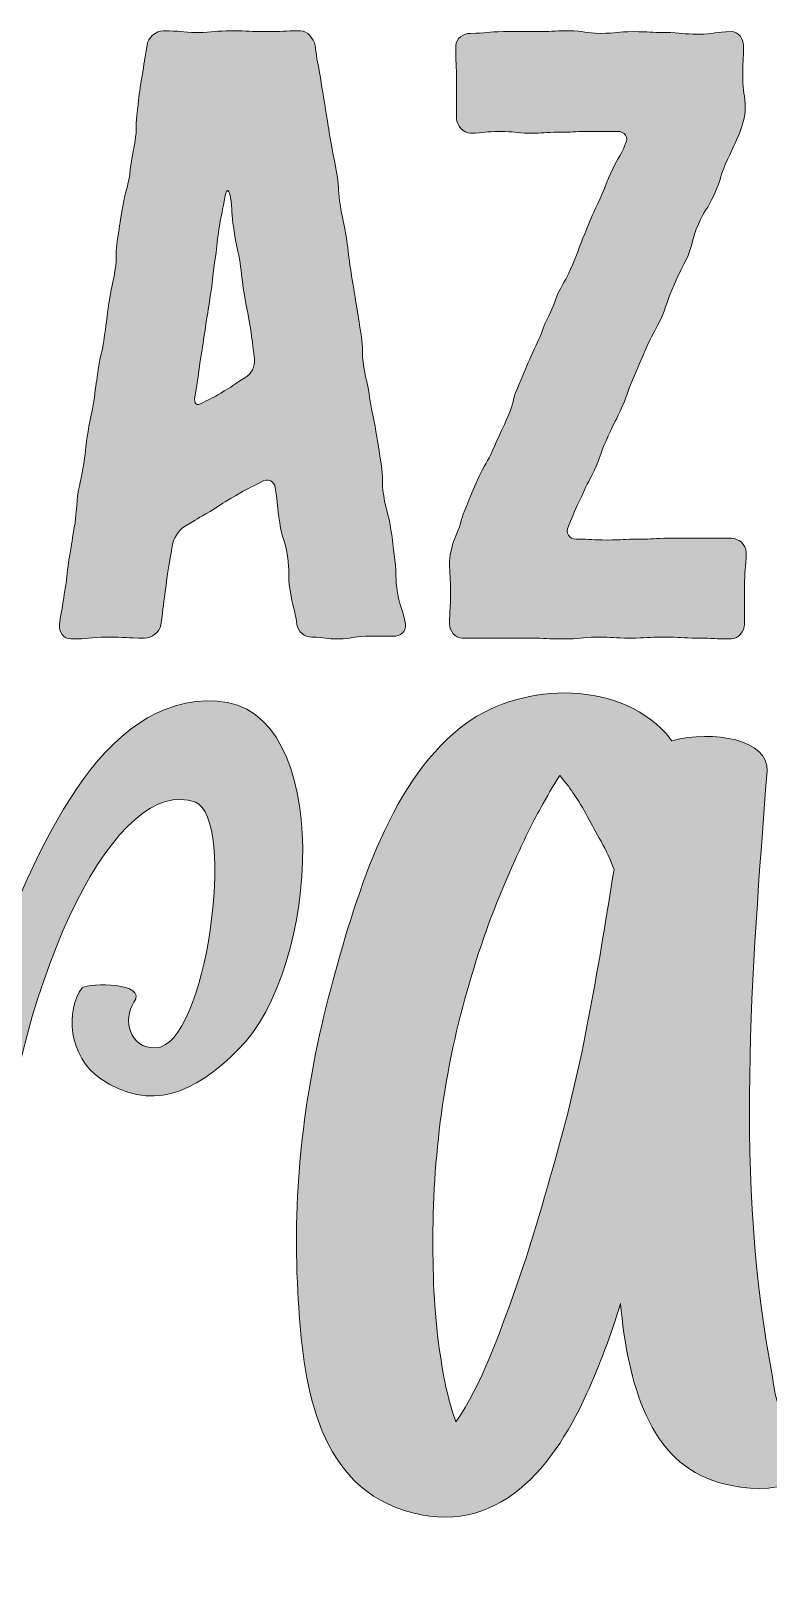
# Model space of a CAD drawing. Header units: inches. Extents: x 97 to 983, y -1009 to -72.
# Drawn here: x 358.2 to 571.9, y -517.8 to -72.4 of the extents above; entities that cross this region are included whole.
import ezdxf

# ---------------------------------------------------------------- set-up
doc = ezdxf.new("R2010")
doc.units = ezdxf.units.IN
doc.header["$MEASUREMENT"] = 0
doc.layers.add('Layer 1', color=7, linetype='Continuous')

# ---------------------------------------------------------------- blocks, each defined once
blk = doc.blocks.new('block 2')
at = {"layer": 'Layer 1', "true_color": 0xffffff}
h = blk.add_hatch(color=7, dxfattribs=at)
h.dxf.hatch_style = 2
edge = h.paths.add_edge_path()
edge.add_spline(control_points=[(369.83, -248.51), (375.1, -248.51), (375.1, -248), (380.38, -248), (385.9, -248), (385.9, -248.26), (391.18, -248.26), (393.19, -248.26), (395.7, -246.5), (395.95, -244.49), (396.7, -238.71), (396.7, -238.71), (397.46, -232.94), (398.21, -227.41), (398.21, -227.41), (399.22, -221.63), (399.47, -219.62), (400.97, -217.11), (402.98, -215.86), (406.5, -213.85), (406.5, -213.6), (410.27, -211.59), (414.03, -209.33), (413.78, -209.07), (417.55, -207.07), (421.32, -204.8), (421.32, -205.06), (425.09, -203.05), (426.85, -201.79), (428.85, -202.8), (429.1, -204.8), (429.86, -209.83), (429.61, -209.83), (430.36, -214.85), (431.12, -219.62), (431.87, -219.62), (432.62, -224.4), (433.37, -229.42), (432.62, -229.67), (433.37, -234.44), (434.13, -239.47), (434.63, -239.47), (435.38, -244.24), (435.64, -246.5), (437.64, -248), (439.65, -248), (443.67, -248), (443.67, -248.51), (447.44, -248.51), (451.46, -248.51), (451.46, -247.75), (455.23, -247.75), (459.25, -247.75), (459.25, -247.75), (463.26, -247.75), (465.27, -247.75), (467.03, -246.5), (466.78, -244.24), (466.03, -239.72), (465.27, -239.72), (464.52, -235.2), (463.77, -230.42), (464.27, -230.42), (463.77, -225.65), (463.01, -220.88), (463.26, -220.88), (462.51, -216.36), (461.76, -211.59), (461.25, -211.84), (460.5, -207.07), (459.75, -202.54), (460.5, -202.29), (459.75, -197.77), (458.99, -193), (458.99, -193), (458.24, -188.48), (457.49, -183.71), (457.23, -183.71), (456.48, -179.19), (455.98, -174.41), (455.48, -174.41), (454.73, -169.89), (453.97, -165.12), (454.73, -165.12), (453.97, -160.35), (453.22, -155.83), (453.22, -155.83), (452.46, -151.05), (451.71, -146.53), (451.71, -146.53), (450.96, -141.76), (450.2, -137.24), (450.45, -137.24), (449.7, -132.47), (448.95, -127.95), (448.7, -127.95), (447.94, -123.18), (447.19, -118.65), (447.69, -118.65), (446.94, -113.88), (446.18, -109.11), (445.93, -109.36), (445.18, -104.59), (444.43, -100.07), (444.43, -100.07), (443.67, -95.3), (442.92, -90.78), (442.92, -90.78), (442.17, -86), (441.41, -81.48), (441.16, -81.48), (440.66, -76.71), (440.16, -74.7), (438.4, -72.44), (436.39, -72.44), (431.37, -72.44), (431.37, -72.69), (426.34, -72.69), (421.57, -72.69), (421.57, -72.44), (416.55, -72.44), (411.52, -72.44), (411.52, -72.94), (406.5, -72.94), (401.73, -72.94), (401.73, -72.44), (396.7, -72.44), (394.44, -72.44), (392.18, -74.45), (391.93, -76.71), (391.18, -81.23), (391.18, -81.23), (390.43, -86), (389.67, -90.78), (389.67, -90.78), (389.17, -95.3), (388.42, -100.07), (389.17, -100.07), (388.42, -104.84), (387.66, -109.36), (387.41, -109.36), (386.91, -114.13), (386.15, -118.65), (385.65, -118.65), (384.9, -123.18), (384.15, -127.95), (384.15, -127.95), (383.39, -132.72), (382.64, -137.24), (383.39, -137.24), (382.64, -142.01), (381.88, -146.53), (381.63, -146.53), (380.88, -151.31), (380.13, -155.83), (380.38, -155.83), (379.63, -160.6), (379.12, -165.37), (378.62, -165.12), (377.87, -169.89), (377.36, -174.41), (377.11, -174.41), (376.61, -179.19), (375.86, -183.71), (375.61, -183.71), (374.85, -188.48), (374.1, -193), (374.35, -193), (373.6, -197.77), (372.84, -202.29), (372.59, -202.29), (371.84, -207.07), (371.34, -211.59), (371.59, -211.84), (370.83, -216.36), (370.08, -221.13), (370.08, -221.13), (369.33, -225.65), (368.57, -230.42), (368.83, -230.42), (368.07, -234.95), (367.32, -239.72), (367.32, -239.72), (366.56, -244.24), (366.31, -246.5), (367.82, -248.51), (369.83, -248.51)], knot_values=[0, 0, 0, 0, 1, 1, 1, 2, 2, 2, 3, 3, 3, 4, 4, 4, 5, 5, 5, 6, 6, 6, 7, 7, 7, 8, 8, 8, 9, 9, 9, 10, 10, 10, 11, 11, 11, 12, 12, 12, 13, 13, 13, 14, 14, 14, 15, 15, 15, 16, 16, 16, 17, 17, 17, 18, 18, 18, 19, 19, 19, 20, 20, 20, 21, 21, 21, 22, 22, 22, 23, 23, 23, 24, 24, 24, 25, 25, 25, 26, 26, 26, 27, 27, 27, 28, 28, 28, 29, 29, 29, 30, 30, 30, 31, 31, 31, 32, 32, 32, 33, 33, 33, 34, 34, 34, 35, 35, 35, 36, 36, 36, 37, 37, 37, 38, 38, 38, 39, 39, 39, 40, 40, 40, 41, 41, 41, 42, 42, 42, 43, 43, 43, 44, 44, 44, 45, 45, 45, 46, 46, 46, 47, 47, 47, 48, 48, 48, 49, 49, 49, 50, 50, 50, 51, 51, 51, 52, 52, 52, 53, 53, 53, 54, 54, 54, 55, 55, 55, 56, 56, 56, 57, 57, 57, 58, 58, 58, 59, 59, 59, 60, 60, 60, 61, 61, 61, 62, 62, 62, 62], degree=3, periodic=1)
edge = h.paths.add_edge_path()
edge.add_spline(control_points=[(405.75, -178.43), (406.75, -173.66), (406.5, -173.66), (407.25, -168.64), (408.01, -163.86), (408.01, -163.86), (408.76, -159.09), (409.51, -154.07), (409.51, -154.07), (410.27, -149.3), (411.02, -144.52), (410.77, -144.52), (411.52, -139.5), (412.28, -134.73), (412.03, -134.73), (412.78, -129.96), (413.53, -124.93), (413.78, -124.93), (414.54, -120.16), (415.04, -118.15), (415.54, -118.15), (416.04, -120.16), (416.8, -124.93), (416.3, -124.93), (417.05, -129.71), (417.55, -134.48), (418.05, -134.48), (418.81, -139), (419.56, -143.77), (419.31, -143.77), (420.06, -148.54), (420.82, -153.32), (421.07, -153.32), (421.82, -158.09), (422.58, -162.86), (422.32, -162.86), (423.08, -167.38), (423.33, -169.64), (422.07, -171.9), (420.31, -172.91), (417.3, -174.66), (417.55, -174.92), (414.29, -176.67), (411.27, -178.68), (411.27, -178.43), (408.01, -180.19), (406.25, -181.19), (405.49, -180.44), (405.75, -178.43)], knot_values=[0, 0, 0, 0, 1, 1, 1, 2, 2, 2, 3, 3, 3, 4, 4, 4, 5, 5, 5, 6, 6, 6, 7, 7, 7, 8, 8, 8, 9, 9, 9, 10, 10, 10, 11, 11, 11, 12, 12, 12, 13, 13, 13, 14, 14, 14, 15, 15, 15, 16, 16, 16, 16], degree=3, periodic=1)
h = blk.add_hatch(color=7, dxfattribs=at)
h.dxf.hatch_style = 2
edge = h.paths.add_edge_path()
edge.add_spline(control_points=[(483.36, -248.26), (488.13, -248.26), (488.13, -248.26), (493.15, -248.26), (497.93, -248.26), (497.93, -248.26), (502.7, -248.26), (507.72, -248.26), (507.72, -248.51), (512.49, -248.51), (517.52, -248.51), (517.52, -248), (522.29, -248), (527.06, -248), (527.06, -248.26), (531.84, -248.26), (536.86, -248.26), (536.86, -248), (541.63, -248), (546.65, -248), (546.65, -248.26), (551.43, -248.26), (556.2, -248.26), (556.2, -248.51), (561.22, -248.51), (563.23, -248.51), (564.99, -246.25), (564.99, -244.24), (564.99, -238.96), (564.99, -238.96), (564.99, -233.69), (564.99, -228.41), (565.49, -228.41), (565.49, -223.39), (565.49, -221.13), (563.23, -219.37), (561.22, -219.37), (556.7, -219.37), (556.7, -219.37), (552.18, -219.37), (547.66, -219.37), (547.66, -219.37), (543.14, -219.37), (538.62, -219.37), (538.62, -219.62), (534.35, -219.62), (529.82, -219.62), (529.82, -219.87), (525.3, -219.87), (520.78, -219.87), (520.78, -219.62), (516.26, -219.62), (514.25, -219.62), (513, -217.86), (514, -215.86), (515.76, -211.59), (515.76, -211.59), (517.77, -207.32), (519.78, -202.8), (520.03, -203.05), (522.04, -198.52), (523.8, -194.26), (523.55, -194), (525.55, -189.73), (527.31, -185.47), (527.82, -185.47), (529.57, -181.19), (531.58, -176.92), (531.08, -176.67), (533.09, -172.4), (534.85, -167.88), (535.1, -167.88), (536.86, -163.61), (538.87, -159.34), (539.12, -159.34), (541.13, -155.07), (542.89, -150.55), (542.64, -150.55), (544.64, -146.03), (546.4, -141.76), (546.65, -141.76), (548.66, -137.49), (550.42, -133.22), (549.67, -132.72), (551.68, -128.45), (553.43, -124.18), (554.19, -124.43), (556.2, -119.91), (558.21, -115.64), (557.7, -115.39), (559.46, -111.12), (561.47, -106.85), (561.47, -106.85), (563.48, -102.33), (564.23, -100.57), (565.24, -97.05), (565.24, -95.05), (565.24, -90.52), (564.49, -90.52), (564.49, -86), (564.49, -81.23), (564.74, -81.23), (564.74, -76.71), (564.74, -74.7), (563.23, -72.69), (561.22, -72.69), (556.45, -72.69), (556.45, -73.44), (551.68, -73.44), (546.91, -73.44), (546.91, -72.94), (542.13, -72.94), (537.61, -72.94), (537.61, -72.69), (532.84, -72.69), (528.07, -72.69), (528.07, -73.19), (523.3, -73.19), (518.77, -73.19), (518.77, -72.44), (514, -72.44), (509.23, -72.44), (509.23, -72.69), (504.46, -72.69), (499.94, -72.69), (499.94, -72.69), (495.16, -72.69), (490.39, -72.69), (490.39, -73.19), (485.62, -73.19), (483.61, -73.19), (481.35, -74.7), (481.35, -76.71), (481.35, -81.98), (481.6, -81.98), (481.6, -87.26), (481.6, -92.53), (481.6, -92.53), (481.6, -97.81), (481.6, -99.82), (483.61, -102.08), (485.62, -102.08), (489.89, -102.08), (489.89, -101.57), (494.16, -101.57), (498.43, -101.57), (498.43, -102.08), (502.7, -102.08), (506.97, -102.08), (506.97, -101.83), (511.24, -101.83), (515.26, -101.83), (515.26, -101.57), (519.53, -101.57), (523.8, -101.57), (523.8, -101.57), (528.07, -101.57), (530.33, -101.57), (531.58, -103.33), (530.58, -105.09), (528.82, -109.61), (528.07, -109.36), (526.31, -113.63), (524.3, -118.15), (524.55, -118.15), (522.54, -122.42), (520.53, -126.69), (520.53, -126.69), (518.77, -131.21), (516.76, -135.48), (517.27, -135.73), (515.26, -140), (513.5, -144.52), (513, -144.27), (510.99, -148.54), (509.23, -153.06), (509.23, -153.06), (507.22, -157.33), (505.46, -161.86), (505.46, -161.6), (503.45, -166.13), (501.44, -170.39), (501.69, -170.39), (499.69, -174.92), (497.68, -179.19), (498.43, -179.44), (496.67, -183.71), (494.66, -188.23), (494.66, -188.23), (492.65, -192.5), (490.89, -197.02), (490.39, -196.77), (488.38, -201.04), (486.37, -205.31), (486.37, -205.31), (484.62, -209.83), (482.61, -214.1), (483.36, -214.35), (481.35, -218.62), (480.6, -220.63), (479.59, -223.89), (479.59, -225.9), (479.59, -230.42), (479.84, -230.42), (479.84, -235.2), (479.84, -239.72), (479.59, -239.72), (479.59, -244.24), (479.59, -246.25), (481.1, -248.26), (483.36, -248.26)], knot_values=[0, 0, 0, 0, 1, 1, 1, 2, 2, 2, 3, 3, 3, 4, 4, 4, 5, 5, 5, 6, 6, 6, 7, 7, 7, 8, 8, 8, 9, 9, 9, 10, 10, 10, 11, 11, 11, 12, 12, 12, 13, 13, 13, 14, 14, 14, 15, 15, 15, 16, 16, 16, 17, 17, 17, 18, 18, 18, 19, 19, 19, 20, 20, 20, 21, 21, 21, 22, 22, 22, 23, 23, 23, 24, 24, 24, 25, 25, 25, 26, 26, 26, 27, 27, 27, 28, 28, 28, 29, 29, 29, 30, 30, 30, 31, 31, 31, 32, 32, 32, 33, 33, 33, 34, 34, 34, 35, 35, 35, 36, 36, 36, 37, 37, 37, 38, 38, 38, 39, 39, 39, 40, 40, 40, 41, 41, 41, 42, 42, 42, 43, 43, 43, 44, 44, 44, 45, 45, 45, 46, 46, 46, 47, 47, 47, 48, 48, 48, 49, 49, 49, 50, 50, 50, 51, 51, 51, 52, 52, 52, 53, 53, 53, 54, 54, 54, 55, 55, 55, 56, 56, 56, 57, 57, 57, 58, 58, 58, 59, 59, 59, 60, 60, 60, 61, 61, 61, 62, 62, 62, 63, 63, 63, 64, 64, 64, 65, 65, 65, 66, 66, 66, 67, 67, 67, 68, 68, 68, 69, 69, 69, 70, 70, 70, 70], degree=3, periodic=1)
h = blk.add_hatch(color=7, dxfattribs=at)
h.dxf.hatch_style = 2
edge = h.paths.add_edge_path()
edge.add_spline(control_points=[(435.63, -437.55), (436.88, -460.14), (439.6, -490.26), (463.86, -499.88), (491.47, -510.54), (509.03, -489.84), (519.28, -467.04), (523.05, -458.68), (526.39, -449.89), (529.11, -440.9), (531.2, -463.7), (537.27, -487.12), (557.76, -492.77), (591.43, -501.97), (602.52, -471.02), (611.51, -445.71), (612.16, -443.9), (612.73, -442.06), (613.35, -440.24), (616.14, -460.07), (623.2, -479.35), (638.06, -493.39), (654.17, -508.87), (683.24, -512.22), (704.78, -508.03), (730.21, -503.07), (751.83, -476.22), (765.88, -436.87), (767.56, -444.71), (769.9, -452.28), (773.16, -459.3), (785.5, -485.66), (811.85, -498.2), (840.08, -496.11), (869.99, -494.02), (895.5, -466.41), (912.44, -430.65), (925.83, -402.84), (937.96, -369.59), (943.19, -347.21), (945.07, -339.05), (934.4, -338.42), (932.94, -347), (928.96, -368.96), (910.35, -410.78), (904.71, -420.2), (891.53, -441.74), (871.24, -473.94), (844.26, -472.9), (813.31, -471.64), (803.69, -441.53), (801.6, -410.99), (803.28, -411.2), (804.95, -411.62), (806.62, -411.62), (831.09, -413.71), (848.87, -396.77), (860.58, -377.11), (878.98, -346.16), (909.93, -247.87), (845.52, -248.08), (788.43, -248.29), (765.42, -327.97), (762.91, -372.93), (762.33, -382.54), (761.97, -392.74), (762.22, -403.05), (724.97, -514.03), (673.33, -482.24), (665.25, -472.69), (653.12, -458.26), (651.87, -443.83), (651.03, -425.63), (649.15, -388.41), (653.96, -348.46), (669.43, -314.37), (672.78, -306.64), (676.55, -298.69), (681.56, -292), (688.47, -282.79), (688.47, -287.6), (692.02, -297.22), (699.55, -318.14), (694.74, -337.8), (695.16, -358.92), (695.16, -371.68), (728.41, -363.1), (730.29, -353.48), (732.59, -340.72), (738.45, -300.57), (723.6, -279.66), (710.43, -261.25), (682.82, -258.53), (663.79, -268.78), (639.11, -281.96), (627.82, -314.58), (621.12, -339.68), (616.14, -358.72), (613.16, -378.49), (612.15, -398.25), (609.29, -407.08), (606.05, -415.8), (602.31, -424.38), (596.87, -436.93), (590.81, -449.06), (583.07, -460.35), (580.77, -464.11), (578.05, -467.67), (575.12, -471.23), (574.28, -468.51), (573.45, -465.58), (573.24, -462.65), (561.94, -405.14), (567.17, -344.91), (571.56, -286.77), (572.19, -277.57), (555.88, -274.85), (543.96, -277.98), (543.33, -277.15), (542.91, -276.52), (542.29, -275.89), (527.65, -259.79), (498.79, -261.25), (482.68, -274.22), (461.56, -290.95), (451.94, -324.83), (445.25, -349.51), (437.51, -378.37), (433.95, -407.86), (435.63, -437.55)], knot_values=[0, 0, 0, 0, 1, 1, 1, 2, 2, 2, 3, 3, 3, 4, 4, 4, 5, 5, 5, 6, 6, 6, 7, 7, 7, 8, 8, 8, 9, 9, 9, 10, 10, 10, 11, 11, 11, 12, 12, 12, 13, 13, 13, 14, 14, 14, 15, 15, 15, 16, 16, 16, 17, 17, 17, 18, 18, 18, 19, 19, 19, 20, 20, 20, 21, 21, 21, 22, 22, 22, 23, 23, 23, 24, 24, 24, 25, 25, 25, 26, 26, 26, 27, 27, 27, 28, 28, 28, 29, 29, 29, 30, 30, 30, 31, 31, 31, 32, 32, 32, 33, 33, 33, 34, 34, 34, 35, 35, 35, 36, 36, 36, 37, 37, 37, 38, 38, 38, 39, 39, 39, 40, 40, 40, 41, 41, 41, 42, 42, 42, 43, 43, 43, 43], degree=3, periodic=1)
edge = h.paths.add_edge_path()
edge.add_spline(control_points=[(803.69, -353.9), (809.55, -294.3), (837.78, -257.7), (850.33, -265.02), (860.37, -270.66), (860.58, -290.32), (860.37, -299.94), (859.95, -325.04), (852.21, -350.14), (839.87, -372.1), (833.39, -383.39), (820.63, -405.35), (803.9, -396.98), (802.86, -396.56), (802.02, -395.94), (801.18, -395.31), (801.18, -378.37), (802.86, -362.89), (803.69, -353.9)], knot_values=[0, 0, 0, 0, 1, 1, 1, 2, 2, 2, 3, 3, 3, 4, 4, 4, 5, 5, 5, 6, 6, 6, 6], degree=3, periodic=1)
edge = h.paths.add_edge_path()
edge.add_spline(control_points=[(486.03, -345.74), (489.37, -334.45), (493.56, -323.37), (498.58, -312.49), (500.88, -307.26), (503.39, -302.04), (506.11, -297.22), (507.78, -294.3), (509.45, -291.16), (511.54, -288.02), (512.8, -289.7), (514.26, -291.37), (515.31, -293.04), (518.45, -297.43), (520.75, -302.45), (523.46, -307.05), (524.93, -309.77), (526.18, -312.49), (527.23, -315.21), (522.84, -342.19), (518.65, -369.38), (511.13, -395.73), (506.94, -410.99), (502.55, -426.26), (497.11, -441.11), (494.81, -447.17), (488.75, -464.95), (481.43, -475.2), (478.92, -468.51), (477.45, -459.93), (477.04, -456.59), (475.15, -445.29), (474.74, -433.58), (474.74, -422.08), (474.74, -396.35), (478.5, -370.42), (486.03, -345.74)], knot_values=[0, 0, 0, 0, 1, 1, 1, 2, 2, 2, 3, 3, 3, 4, 4, 4, 5, 5, 5, 6, 6, 6, 7, 7, 7, 8, 8, 8, 9, 9, 9, 10, 10, 10, 11, 11, 11, 12, 12, 12, 12], degree=3, periodic=1)
h = blk.add_hatch(color=7, dxfattribs=at)
h.dxf.hatch_style = 2
edge = h.paths.add_edge_path()
edge.add_spline(control_points=[(156.65, -281.96), (140.96, -299.53), (135.94, -327.97), (131.34, -350.34), (126.12, -377.95), (124.44, -406.18), (126.95, -434.21), (128.63, -453.66), (133.02, -473.94), (154.35, -480.01), (173.8, -485.45), (191.99, -477.5), (201.61, -460.35), (209.14, -446.97), (214.79, -432.33), (219.6, -417.48), (219.39, -430.23), (219.18, -442.99), (218.97, -455.75), (218.55, -470.6), (218.34, -485.45), (218.13, -500.5), (215.63, -503.43), (213.12, -506.36), (210.61, -509.29), (190.95, -532.08), (171.5, -554.67), (154.56, -579.35), (138.87, -602.14), (123.81, -628.49), (124.86, -657.15), (125.49, -678.48), (137.2, -700.23), (156.65, -710.48), (177.77, -721.56), (207.26, -711.73), (222.53, -695), (241.35, -674.3), (247, -643.34), (250.55, -616.36), (254.73, -583.53), (255.57, -550.07), (257.03, -517.03), (257.45, -501.97), (257.87, -486.91), (258.29, -471.85), (277.66, -446.21), (291.93, -423.82), (302.3, -404.63), (302.94, -438.13), (304.48, -471.55), (306.18, -505.1), (306.8, -519.12), (344.03, -524.35), (344.45, -510.12), (344.45, -508.24), (344.66, -506.15), (344.66, -504.27), (344.66, -504.27), (344.87, -504.27), (344.87, -504.27), (344.87, -503.22), (344.66, -501.76), (344.66, -500.5), (344.87, -471.43), (343.4, -439.23), (348.42, -411.41), (355.32, -342.82), (383.56, -287.6), (405.93, -295.76), (417.85, -300.15), (409.28, -366.45), (394.43, -366.87), (386.9, -367.08), (384.81, -358.71), (388.16, -353.69), (392.13, -347.84), (375.4, -348.04), (373.1, -349.51), (368.29, -355.78), (369.13, -369.59), (378.54, -375.86), (392.76, -385.48), (405.51, -380.25), (418.27, -367.49), (442.32, -343.86), (446.3, -268.36), (412.21, -266.48), (378.33, -264.6), (359.92, -309.35), (345.7, -345.95), (344.03, -350.14), (342.57, -354.11), (341.1, -358.29), (341.31, -347.21), (341.73, -335.91), (342.15, -325.04), (343.19, -305.8), (342.99, -289.7), (347.17, -268.15), (349.89, -254.77), (319.77, -255.19), (313.91, -265.02), (307.22, -276.52), (304.71, -300.57), (303.67, -319.18), (302.41, -339.68), (301.99, -360.59), (301.99, -381.09), (302, -381.75), (302.01, -382.41), (302.01, -383.07), (293.38, -400.41), (283.76, -416.72), (273.14, -433.16), (268.75, -440.06), (263.93, -446.76), (258.92, -453.24), (260.38, -395.73), (260.8, -338.21), (260.8, -280.91), (260.8, -268.99), (232.36, -267.53), (223.99, -276.31), (220.02, -272.55), (215, -269.41), (208.1, -267.53), (190.11, -262.51), (169.41, -267.95), (156.65, -281.96)], knot_values=[0, 0, 0, 0, 1, 1, 1, 2, 2, 2, 3, 3, 3, 4, 4, 4, 5, 5, 5, 6, 6, 6, 7, 7, 7, 8, 8, 8, 9, 9, 9, 10, 10, 10, 11, 11, 11, 12, 12, 12, 13, 13, 13, 14, 14, 14, 15, 15, 15, 16, 16, 16, 17, 17, 17, 18, 18, 18, 19, 19, 19, 20, 20, 20, 21, 21, 21, 22, 22, 22, 23, 23, 23, 24, 24, 24, 25, 25, 25, 26, 26, 26, 27, 27, 27, 28, 28, 28, 29, 29, 29, 30, 30, 30, 31, 31, 31, 32, 32, 32, 33, 33, 33, 34, 34, 34, 35, 35, 35, 36, 36, 36, 37, 37, 37, 38, 38, 38, 39, 39, 39, 40, 40, 40, 41, 41, 41, 42, 42, 42, 43, 43, 43, 43], degree=3, periodic=1)
edge = h.paths.add_edge_path()
edge.add_spline(control_points=[(208.93, -629.54), (205.59, -648.15), (198.06, -689.35), (174.84, -694.58), (160.41, -697.72), (151.21, -679.52), (148.49, -667.81), (145.15, -653.8), (147.03, -638.74), (151.21, -625.15), (163.55, -585.62), (190.74, -553.21), (217.72, -521.63), (216.88, -557.81), (214.79, -594.2), (208.93, -629.54)], knot_values=[0, 0, 0, 0, 1, 1, 1, 2, 2, 2, 3, 3, 3, 4, 4, 4, 5, 5, 5, 5], degree=3, periodic=1)
edge = h.paths.add_edge_path()
edge.add_spline(control_points=[(217.93, -321.07), (214.79, -332.36), (214.37, -344.49), (212.28, -355.78), (209.14, -372.72), (194.08, -453.24), (169.41, -463.49), (164.18, -464.11), (161.25, -444.87), (160.83, -442.57), (156.02, -411.2), (158.53, -377.53), (165.02, -346.58), (168.36, -330.48), (172.54, -311.86), (180.91, -297.22), (196.38, -270.46), (212.28, -300.99), (215.83, -318.35), (216.04, -319.39), (216.88, -320.44), (217.93, -321.07)], knot_values=[0, 0, 0, 0, 1, 1, 1, 2, 2, 2, 3, 3, 3, 4, 4, 4, 5, 5, 5, 6, 6, 6, 7, 7, 7, 7], degree=3, periodic=1)
at = {"layer": 'Layer 1', "lineweight": 0}
for points, knots in [([(369.83, -248.51), (375.1, -248.51), (375.1, -248), (380.38, -248), (385.9, -248), (385.9, -248.26), (391.18, -248.26), (393.19, -248.26), (395.7, -246.5), (395.95, -244.49), (396.7, -238.71), (396.7, -238.71), (397.46, -232.94), (398.21, -227.41), (398.21, -227.41), (399.22, -221.63), (399.47, -219.62), (400.97, -217.11), (402.98, -215.86), (406.5, -213.85), (406.5, -213.6), (410.27, -211.59), (414.03, -209.33), (413.78, -209.07), (417.55, -207.07), (421.32, -204.8), (421.32, -205.06), (425.09, -203.05), (426.85, -201.79), (428.85, -202.8), (429.1, -204.8), (429.86, -209.83), (429.61, -209.83), (430.36, -214.85), (431.12, -219.62), (431.87, -219.62), (432.62, -224.4), (433.37, -229.42), (432.62, -229.67), (433.37, -234.44), (434.13, -239.47), (434.63, -239.47), (435.38, -244.24), (435.64, -246.5), (437.64, -248), (439.65, -248), (443.67, -248), (443.67, -248.51), (447.44, -248.51), (451.46, -248.51), (451.46, -247.75), (455.23, -247.75), (459.25, -247.75), (459.25, -247.75), (463.26, -247.75), (465.27, -247.75), (467.03, -246.5), (466.78, -244.24), (466.03, -239.72), (465.27, -239.72), (464.52, -235.2), (463.77, -230.42), (464.27, -230.42), (463.77, -225.65), (463.01, -220.88), (463.26, -220.88), (462.51, -216.36), (461.76, -211.59), (461.25, -211.84), (460.5, -207.07), (459.75, -202.54), (460.5, -202.29), (459.75, -197.77), (458.99, -193), (458.99, -193), (458.24, -188.48), (457.49, -183.71), (457.23, -183.71), (456.48, -179.19), (455.98, -174.41), (455.48, -174.41), (454.73, -169.89), (453.97, -165.12), (454.73, -165.12), (453.97, -160.35), (453.22, -155.83), (453.22, -155.83), (452.46, -151.05), (451.71, -146.53), (451.71, -146.53), (450.96, -141.76), (450.2, -137.24), (450.45, -137.24), (449.7, -132.47), (448.95, -127.95), (448.7, -127.95), (447.94, -123.18), (447.19, -118.65), (447.69, -118.65), (446.94, -113.88), (446.18, -109.11), (445.93, -109.36), (445.18, -104.59), (444.43, -100.07), (444.43, -100.07), (443.67, -95.3), (442.92, -90.78), (442.92, -90.78), (442.17, -86), (441.41, -81.48), (441.16, -81.48), (440.66, -76.71), (440.16, -74.7), (438.4, -72.44), (436.39, -72.44), (431.37, -72.44), (431.37, -72.69), (426.34, -72.69), (421.57, -72.69), (421.57, -72.44), (416.55, -72.44), (411.52, -72.44), (411.52, -72.94), (406.5, -72.94), (401.73, -72.94), (401.73, -72.44), (396.7, -72.44), (394.44, -72.44), (392.18, -74.45), (391.93, -76.71), (391.18, -81.23), (391.18, -81.23), (390.43, -86), (389.67, -90.78), (389.67, -90.78), (389.17, -95.3), (388.42, -100.07), (389.17, -100.07), (388.42, -104.84), (387.66, -109.36), (387.41, -109.36), (386.91, -114.13), (386.15, -118.65), (385.65, -118.65), (384.9, -123.18), (384.15, -127.95), (384.15, -127.95), (383.39, -132.72), (382.64, -137.24), (383.39, -137.24), (382.64, -142.01), (381.88, -146.53), (381.63, -146.53), (380.88, -151.31), (380.13, -155.83), (380.38, -155.83), (379.63, -160.6), (379.12, -165.37), (378.62, -165.12), (377.87, -169.89), (377.36, -174.41), (377.11, -174.41), (376.61, -179.19), (375.86, -183.71), (375.61, -183.71), (374.85, -188.48), (374.1, -193), (374.35, -193), (373.6, -197.77), (372.84, -202.29), (372.59, -202.29), (371.84, -207.07), (371.34, -211.59), (371.59, -211.84), (370.83, -216.36), (370.08, -221.13), (370.08, -221.13), (369.33, -225.65), (368.57, -230.42), (368.83, -230.42), (368.07, -234.95), (367.32, -239.72), (367.32, -239.72), (366.56, -244.24), (366.31, -246.5), (367.82, -248.51), (369.83, -248.51)], [0, 0, 0, 0, 1, 1, 1, 2, 2, 2, 3, 3, 3, 4, 4, 4, 5, 5, 5, 6, 6, 6, 7, 7, 7, 8, 8, 8, 9, 9, 9, 10, 10, 10, 11, 11, 11, 12, 12, 12, 13, 13, 13, 14, 14, 14, 15, 15, 15, 16, 16, 16, 17, 17, 17, 18, 18, 18, 19, 19, 19, 20, 20, 20, 21, 21, 21, 22, 22, 22, 23, 23, 23, 24, 24, 24, 25, 25, 25, 26, 26, 26, 27, 27, 27, 28, 28, 28, 29, 29, 29, 30, 30, 30, 31, 31, 31, 32, 32, 32, 33, 33, 33, 34, 34, 34, 35, 35, 35, 36, 36, 36, 37, 37, 37, 38, 38, 38, 39, 39, 39, 40, 40, 40, 41, 41, 41, 42, 42, 42, 43, 43, 43, 44, 44, 44, 45, 45, 45, 46, 46, 46, 47, 47, 47, 48, 48, 48, 49, 49, 49, 50, 50, 50, 51, 51, 51, 52, 52, 52, 53, 53, 53, 54, 54, 54, 55, 55, 55, 56, 56, 56, 57, 57, 57, 58, 58, 58, 59, 59, 59, 60, 60, 60, 61, 61, 61, 62, 62, 62, 62]), ([(483.36, -248.26), (488.13, -248.26), (488.13, -248.26), (493.15, -248.26), (497.93, -248.26), (497.93, -248.26), (502.7, -248.26), (507.72, -248.26), (507.72, -248.51), (512.49, -248.51), (517.52, -248.51), (517.52, -248), (522.29, -248), (527.06, -248), (527.06, -248.26), (531.84, -248.26), (536.86, -248.26), (536.86, -248), (541.63, -248), (546.65, -248), (546.65, -248.26), (551.43, -248.26), (556.2, -248.26), (556.2, -248.51), (561.22, -248.51), (563.23, -248.51), (564.99, -246.25), (564.99, -244.24), (564.99, -238.96), (564.99, -238.96), (564.99, -233.69), (564.99, -228.41), (565.49, -228.41), (565.49, -223.39), (565.49, -221.13), (563.23, -219.37), (561.22, -219.37), (556.7, -219.37), (556.7, -219.37), (552.18, -219.37), (547.66, -219.37), (547.66, -219.37), (543.14, -219.37), (538.62, -219.37), (538.62, -219.62), (534.35, -219.62), (529.82, -219.62), (529.82, -219.87), (525.3, -219.87), (520.78, -219.87), (520.78, -219.62), (516.26, -219.62), (514.25, -219.62), (513, -217.86), (514, -215.86), (515.76, -211.59), (515.76, -211.59), (517.77, -207.32), (519.78, -202.8), (520.03, -203.05), (522.04, -198.52), (523.8, -194.26), (523.55, -194), (525.55, -189.73), (527.31, -185.47), (527.82, -185.47), (529.57, -181.19), (531.58, -176.92), (531.08, -176.67), (533.09, -172.4), (534.85, -167.88), (535.1, -167.88), (536.86, -163.61), (538.87, -159.34), (539.12, -159.34), (541.13, -155.07), (542.89, -150.55), (542.64, -150.55), (544.64, -146.03), (546.4, -141.76), (546.65, -141.76), (548.66, -137.49), (550.42, -133.22), (549.67, -132.72), (551.68, -128.45), (553.43, -124.18), (554.19, -124.43), (556.2, -119.91), (558.21, -115.64), (557.7, -115.39), (559.46, -111.12), (561.47, -106.85), (561.47, -106.85), (563.48, -102.33), (564.23, -100.57), (565.24, -97.05), (565.24, -95.05), (565.24, -90.52), (564.49, -90.52), (564.49, -86), (564.49, -81.23), (564.74, -81.23), (564.74, -76.71), (564.74, -74.7), (563.23, -72.69), (561.22, -72.69), (556.45, -72.69), (556.45, -73.44), (551.68, -73.44), (546.91, -73.44), (546.91, -72.94), (542.13, -72.94), (537.61, -72.94), (537.61, -72.69), (532.84, -72.69), (528.07, -72.69), (528.07, -73.19), (523.3, -73.19), (518.77, -73.19), (518.77, -72.44), (514, -72.44), (509.23, -72.44), (509.23, -72.69), (504.46, -72.69), (499.94, -72.69), (499.94, -72.69), (495.16, -72.69), (490.39, -72.69), (490.39, -73.19), (485.62, -73.19), (483.61, -73.19), (481.35, -74.7), (481.35, -76.71), (481.35, -81.98), (481.6, -81.98), (481.6, -87.26), (481.6, -92.53), (481.6, -92.53), (481.6, -97.81), (481.6, -99.82), (483.61, -102.08), (485.62, -102.08), (489.89, -102.08), (489.89, -101.57), (494.16, -101.57), (498.43, -101.57), (498.43, -102.08), (502.7, -102.08), (506.97, -102.08), (506.97, -101.83), (511.24, -101.83), (515.26, -101.83), (515.26, -101.57), (519.53, -101.57), (523.8, -101.57), (523.8, -101.57), (528.07, -101.57), (530.33, -101.57), (531.58, -103.33), (530.58, -105.09), (528.82, -109.61), (528.07, -109.36), (526.31, -113.63), (524.3, -118.15), (524.55, -118.15), (522.54, -122.42), (520.53, -126.69), (520.53, -126.69), (518.77, -131.21), (516.76, -135.48), (517.27, -135.73), (515.26, -140), (513.5, -144.52), (513, -144.27), (510.99, -148.54), (509.23, -153.06), (509.23, -153.06), (507.22, -157.33), (505.46, -161.86), (505.46, -161.6), (503.45, -166.13), (501.44, -170.39), (501.69, -170.39), (499.69, -174.92), (497.68, -179.19), (498.43, -179.44), (496.67, -183.71), (494.66, -188.23), (494.66, -188.23), (492.65, -192.5), (490.89, -197.02), (490.39, -196.77), (488.38, -201.04), (486.37, -205.31), (486.37, -205.31), (484.62, -209.83), (482.61, -214.1), (483.36, -214.35), (481.35, -218.62), (480.6, -220.63), (479.59, -223.89), (479.59, -225.9), (479.59, -230.42), (479.84, -230.42), (479.84, -235.2), (479.84, -239.72), (479.59, -239.72), (479.59, -244.24), (479.59, -246.25), (481.1, -248.26), (483.36, -248.26)], [0, 0, 0, 0, 1, 1, 1, 2, 2, 2, 3, 3, 3, 4, 4, 4, 5, 5, 5, 6, 6, 6, 7, 7, 7, 8, 8, 8, 9, 9, 9, 10, 10, 10, 11, 11, 11, 12, 12, 12, 13, 13, 13, 14, 14, 14, 15, 15, 15, 16, 16, 16, 17, 17, 17, 18, 18, 18, 19, 19, 19, 20, 20, 20, 21, 21, 21, 22, 22, 22, 23, 23, 23, 24, 24, 24, 25, 25, 25, 26, 26, 26, 27, 27, 27, 28, 28, 28, 29, 29, 29, 30, 30, 30, 31, 31, 31, 32, 32, 32, 33, 33, 33, 34, 34, 34, 35, 35, 35, 36, 36, 36, 37, 37, 37, 38, 38, 38, 39, 39, 39, 40, 40, 40, 41, 41, 41, 42, 42, 42, 43, 43, 43, 44, 44, 44, 45, 45, 45, 46, 46, 46, 47, 47, 47, 48, 48, 48, 49, 49, 49, 50, 50, 50, 51, 51, 51, 52, 52, 52, 53, 53, 53, 54, 54, 54, 55, 55, 55, 56, 56, 56, 57, 57, 57, 58, 58, 58, 59, 59, 59, 60, 60, 60, 61, 61, 61, 62, 62, 62, 63, 63, 63, 64, 64, 64, 65, 65, 65, 66, 66, 66, 67, 67, 67, 68, 68, 68, 69, 69, 69, 70, 70, 70, 70]), ([(405.75, -178.43), (406.75, -173.66), (406.5, -173.66), (407.25, -168.64), (408.01, -163.86), (408.01, -163.86), (408.76, -159.09), (409.51, -154.07), (409.51, -154.07), (410.27, -149.3), (411.02, -144.52), (410.77, -144.52), (411.52, -139.5), (412.28, -134.73), (412.03, -134.73), (412.78, -129.96), (413.53, -124.93), (413.78, -124.93), (414.54, -120.16), (415.04, -118.15), (415.54, -118.15), (416.04, -120.16), (416.8, -124.93), (416.3, -124.93), (417.05, -129.71), (417.55, -134.48), (418.05, -134.48), (418.81, -139), (419.56, -143.77), (419.31, -143.77), (420.06, -148.54), (420.82, -153.32), (421.07, -153.32), (421.82, -158.09), (422.58, -162.86), (422.32, -162.86), (423.08, -167.38), (423.33, -169.64), (422.07, -171.9), (420.31, -172.91), (417.3, -174.66), (417.55, -174.92), (414.29, -176.67), (411.27, -178.68), (411.27, -178.43), (408.01, -180.19), (406.25, -181.19), (405.49, -180.44), (405.75, -178.43)], [0, 0, 0, 0, 1, 1, 1, 2, 2, 2, 3, 3, 3, 4, 4, 4, 5, 5, 5, 6, 6, 6, 7, 7, 7, 8, 8, 8, 9, 9, 9, 10, 10, 10, 11, 11, 11, 12, 12, 12, 13, 13, 13, 14, 14, 14, 15, 15, 15, 16, 16, 16, 16]), ([(435.63, -437.55), (436.88, -460.14), (439.6, -490.26), (463.86, -499.88), (491.47, -510.54), (509.03, -489.84), (519.28, -467.04), (523.05, -458.68), (526.39, -449.89), (529.11, -440.9), (531.2, -463.7), (537.27, -487.12), (557.76, -492.77), (591.43, -501.97), (602.52, -471.02), (611.51, -445.71), (612.16, -443.9), (612.73, -442.06), (613.35, -440.24), (616.14, -460.07), (623.2, -479.35), (638.06, -493.39), (654.17, -508.87), (683.24, -512.22), (704.78, -508.03), (730.21, -503.07), (751.83, -476.22), (765.88, -436.87), (767.56, -444.71), (769.9, -452.28), (773.16, -459.3), (785.5, -485.66), (811.85, -498.2), (840.08, -496.11), (869.99, -494.02), (895.5, -466.41), (912.44, -430.65), (925.83, -402.84), (937.96, -369.59), (943.19, -347.21), (945.07, -339.05), (934.4, -338.42), (932.94, -347), (928.96, -368.96), (910.35, -410.78), (904.71, -420.2), (891.53, -441.74), (871.24, -473.94), (844.26, -472.9), (813.31, -471.64), (803.69, -441.53), (801.6, -410.99), (803.28, -411.2), (804.95, -411.62), (806.62, -411.62), (831.09, -413.71), (848.87, -396.77), (860.58, -377.11), (878.98, -346.16), (909.93, -247.87), (845.52, -248.08), (788.43, -248.29), (765.42, -327.97), (762.91, -372.93), (762.33, -382.54), (761.97, -392.74), (762.22, -403.05), (724.97, -514.03), (673.33, -482.24), (665.25, -472.69), (653.12, -458.26), (651.87, -443.83), (651.03, -425.63), (649.15, -388.41), (653.96, -348.46), (669.43, -314.37), (672.78, -306.64), (676.55, -298.69), (681.56, -292), (688.47, -282.79), (688.47, -287.6), (692.02, -297.22), (699.55, -318.14), (694.74, -337.8), (695.16, -358.92), (695.16, -371.68), (728.41, -363.1), (730.29, -353.48), (732.59, -340.72), (738.45, -300.57), (723.6, -279.66), (710.43, -261.25), (682.82, -258.53), (663.79, -268.78), (639.11, -281.96), (627.82, -314.58), (621.12, -339.68), (616.14, -358.72), (613.16, -378.49), (612.15, -398.25), (609.29, -407.08), (606.05, -415.8), (602.31, -424.38), (596.87, -436.93), (590.81, -449.06), (583.07, -460.35), (580.77, -464.11), (578.05, -467.67), (575.12, -471.23), (574.28, -468.51), (573.45, -465.58), (573.24, -462.65), (561.94, -405.14), (567.17, -344.91), (571.56, -286.77), (572.19, -277.57), (555.88, -274.85), (543.96, -277.98), (543.33, -277.15), (542.91, -276.52), (542.29, -275.89), (527.65, -259.79), (498.79, -261.25), (482.68, -274.22), (461.56, -290.95), (451.94, -324.83), (445.25, -349.51), (437.51, -378.37), (433.95, -407.86), (435.63, -437.55)], [0, 0, 0, 0, 1, 1, 1, 2, 2, 2, 3, 3, 3, 4, 4, 4, 5, 5, 5, 6, 6, 6, 7, 7, 7, 8, 8, 8, 9, 9, 9, 10, 10, 10, 11, 11, 11, 12, 12, 12, 13, 13, 13, 14, 14, 14, 15, 15, 15, 16, 16, 16, 17, 17, 17, 18, 18, 18, 19, 19, 19, 20, 20, 20, 21, 21, 21, 22, 22, 22, 23, 23, 23, 24, 24, 24, 25, 25, 25, 26, 26, 26, 27, 27, 27, 28, 28, 28, 29, 29, 29, 30, 30, 30, 31, 31, 31, 32, 32, 32, 33, 33, 33, 34, 34, 34, 35, 35, 35, 36, 36, 36, 37, 37, 37, 38, 38, 38, 39, 39, 39, 40, 40, 40, 41, 41, 41, 42, 42, 42, 43, 43, 43, 43]), ([(156.65, -281.96), (140.96, -299.53), (135.94, -327.97), (131.34, -350.34), (126.12, -377.95), (124.44, -406.18), (126.95, -434.21), (128.63, -453.66), (133.02, -473.94), (154.35, -480.01), (173.8, -485.45), (191.99, -477.5), (201.61, -460.35), (209.14, -446.97), (214.79, -432.33), (219.6, -417.48), (219.39, -430.23), (219.18, -442.99), (218.97, -455.75), (218.55, -470.6), (218.34, -485.45), (218.13, -500.5), (215.63, -503.43), (213.12, -506.36), (210.61, -509.29), (190.95, -532.08), (171.5, -554.67), (154.56, -579.35), (138.87, -602.14), (123.81, -628.49), (124.86, -657.15), (125.49, -678.48), (137.2, -700.23), (156.65, -710.48), (177.77, -721.56), (207.26, -711.73), (222.53, -695), (241.35, -674.3), (247, -643.34), (250.55, -616.36), (254.73, -583.53), (255.57, -550.07), (257.03, -517.03), (257.45, -501.97), (257.87, -486.91), (258.29, -471.85), (277.66, -446.21), (291.93, -423.82), (302.3, -404.63), (302.94, -438.13), (304.48, -471.55), (306.18, -505.1), (306.8, -519.12), (344.03, -524.35), (344.45, -510.12), (344.45, -508.24), (344.66, -506.15), (344.66, -504.27), (344.66, -504.27), (344.87, -504.27), (344.87, -504.27), (344.87, -503.22), (344.66, -501.76), (344.66, -500.5), (344.87, -471.43), (343.4, -439.23), (348.42, -411.41), (355.32, -342.82), (383.56, -287.6), (405.93, -295.76), (417.85, -300.15), (409.28, -366.45), (394.43, -366.87), (386.9, -367.08), (384.81, -358.71), (388.16, -353.69), (392.13, -347.84), (375.4, -348.04), (373.1, -349.51), (368.29, -355.78), (369.13, -369.59), (378.54, -375.86), (392.76, -385.48), (405.51, -380.25), (418.27, -367.49), (442.32, -343.86), (446.3, -268.36), (412.21, -266.48), (378.33, -264.6), (359.92, -309.35), (345.7, -345.95), (344.03, -350.14), (342.57, -354.11), (341.1, -358.29), (341.31, -347.21), (341.73, -335.91), (342.15, -325.04), (343.19, -305.8), (342.99, -289.7), (347.17, -268.15), (349.89, -254.77), (319.77, -255.19), (313.91, -265.02), (307.22, -276.52), (304.71, -300.57), (303.67, -319.18), (302.41, -339.68), (301.99, -360.59), (301.99, -381.09), (302, -381.75), (302.01, -382.41), (302.01, -383.07), (293.38, -400.41), (283.76, -416.72), (273.14, -433.16), (268.75, -440.06), (263.93, -446.76), (258.92, -453.24), (260.38, -395.73), (260.8, -338.21), (260.8, -280.91), (260.8, -268.99), (232.36, -267.53), (223.99, -276.31), (220.02, -272.55), (215, -269.41), (208.1, -267.53), (190.11, -262.51), (169.41, -267.95), (156.65, -281.96)], [0, 0, 0, 0, 1, 1, 1, 2, 2, 2, 3, 3, 3, 4, 4, 4, 5, 5, 5, 6, 6, 6, 7, 7, 7, 8, 8, 8, 9, 9, 9, 10, 10, 10, 11, 11, 11, 12, 12, 12, 13, 13, 13, 14, 14, 14, 15, 15, 15, 16, 16, 16, 17, 17, 17, 18, 18, 18, 19, 19, 19, 20, 20, 20, 21, 21, 21, 22, 22, 22, 23, 23, 23, 24, 24, 24, 25, 25, 25, 26, 26, 26, 27, 27, 27, 28, 28, 28, 29, 29, 29, 30, 30, 30, 31, 31, 31, 32, 32, 32, 33, 33, 33, 34, 34, 34, 35, 35, 35, 36, 36, 36, 37, 37, 37, 38, 38, 38, 39, 39, 39, 40, 40, 40, 41, 41, 41, 42, 42, 42, 43, 43, 43, 43]), ([(486.03, -345.74), (489.37, -334.45), (493.56, -323.37), (498.58, -312.49), (500.88, -307.26), (503.39, -302.04), (506.11, -297.22), (507.78, -294.3), (509.45, -291.16), (511.54, -288.02), (512.8, -289.7), (514.26, -291.37), (515.31, -293.04), (518.45, -297.43), (520.75, -302.45), (523.46, -307.05), (524.93, -309.77), (526.18, -312.49), (527.23, -315.21), (522.84, -342.19), (518.65, -369.38), (511.13, -395.73), (506.94, -410.99), (502.55, -426.26), (497.11, -441.11), (494.81, -447.17), (488.75, -464.95), (481.43, -475.2), (478.92, -468.51), (477.45, -459.93), (477.04, -456.59), (475.15, -445.29), (474.74, -433.58), (474.74, -422.08), (474.74, -396.35), (478.5, -370.42), (486.03, -345.74)], [0, 0, 0, 0, 1, 1, 1, 2, 2, 2, 3, 3, 3, 4, 4, 4, 5, 5, 5, 6, 6, 6, 7, 7, 7, 8, 8, 8, 9, 9, 9, 10, 10, 10, 11, 11, 11, 12, 12, 12, 12])]:
    blk.add_open_spline(points, degree=3, knots=knots, dxfattribs=at)

msp = doc.modelspace()

# ---------------------------------------------------------------- block references
at = {"layer": 'Layer 1'}
msp.add_blockref('block 2', (0, 0), dxfattribs=at)

doc.saveas('drawing.dxf')
